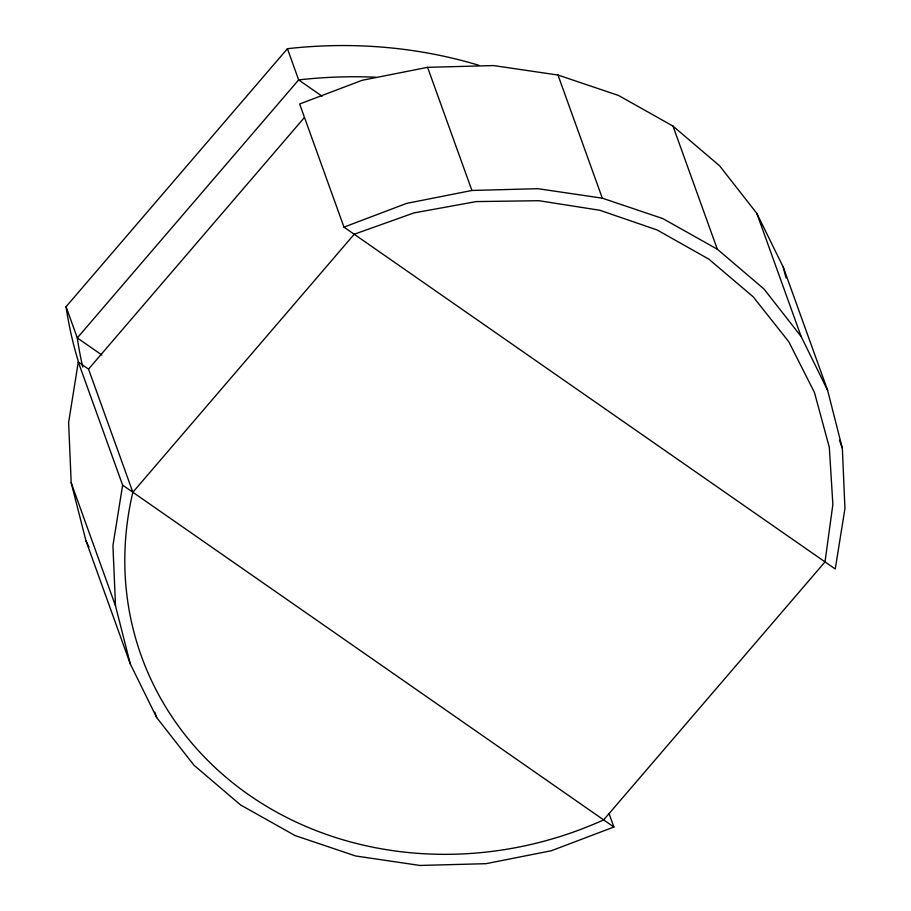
<?xml version="1.0" encoding="UTF-8"?>
<svg xmlns="http://www.w3.org/2000/svg" width="911" height="911" viewBox="0 0 911 911"><rect width="100%" height="100%" fill="white"/><g stroke="black" fill="none" stroke-linecap="round" stroke-linejoin="round"><path stroke-width="1.37" d="M132.858 492.259L354.22 234.241L413.993 212.901L476.237 201.593L538.879 200.705L599.848 210.27L657.127 229.959L708.815 259.134L753.192 296.815L788.801 341.762L814.457 392.493L829.306 447.301L832.87 504.398L825.013 561.882L603.651 819.9A348.742 311.835 -19.8 0 1 249.067 795.007A348.742 311.835 -19.8 0 1 132.858 492.259L88.526 369.126L78.3 362.009L68.61 422.476L71.183 482.75L85.941 540.735L130.273 663.868L156.703 717.583L193.895 765.149L240.55 804.937L295.073 835.558L355.563 855.964L419.937 865.45L485.962 863.685L551.371 850.726L613.889 827.017L609.072 813.637M78.3 362.009L122.632 485.142L112.93 545.609L115.515 605.872L130.273 663.868M78.847 363.102A456.434 408.128 -19.8 0 1 66.059 306.711L287.421 48.704A456.434 408.128 -19.8 0 1 478.867 65.296M88.526 369.126L304.331 117.599M343.982 227.124L406.5 203.426L471.909 190.467L537.945 188.691L602.319 198.177L662.809 218.583L717.321 249.215L763.987 288.992L801.168 336.569L827.598 390.272L842.356 448.269L844.941 508.543L835.25 569.011L343.982 227.124L299.651 103.991L362.179 80.293L427.578 67.334L493.614 65.569L557.987 75.044L618.478 95.45L672.99 126.082L719.656 165.87L756.836 213.436L783.266 267.151L827.598 390.272M322.016 96.167L298.66 79.906L287.421 48.704M101.827 354.994L77.298 337.924L66.059 306.711M122.632 485.142L613.889 827.017M85.941 540.735L89.016 546.987M839.475 440.241L842.356 448.269M756.836 213.436L801.168 336.569M672.99 126.082L717.321 249.215M557.987 75.044L602.319 198.177M427.578 67.334L471.909 190.467M154.779 712.22L156.703 717.583M71.183 482.75L115.515 605.872M783.266 267.151L786.022 277.935M375.639 77.23A456.434 408.128 -19.8 0 0 298.66 79.906L77.298 337.924A456.434 408.128 -19.8 0 0 82.742 367.099"/></g></svg>
